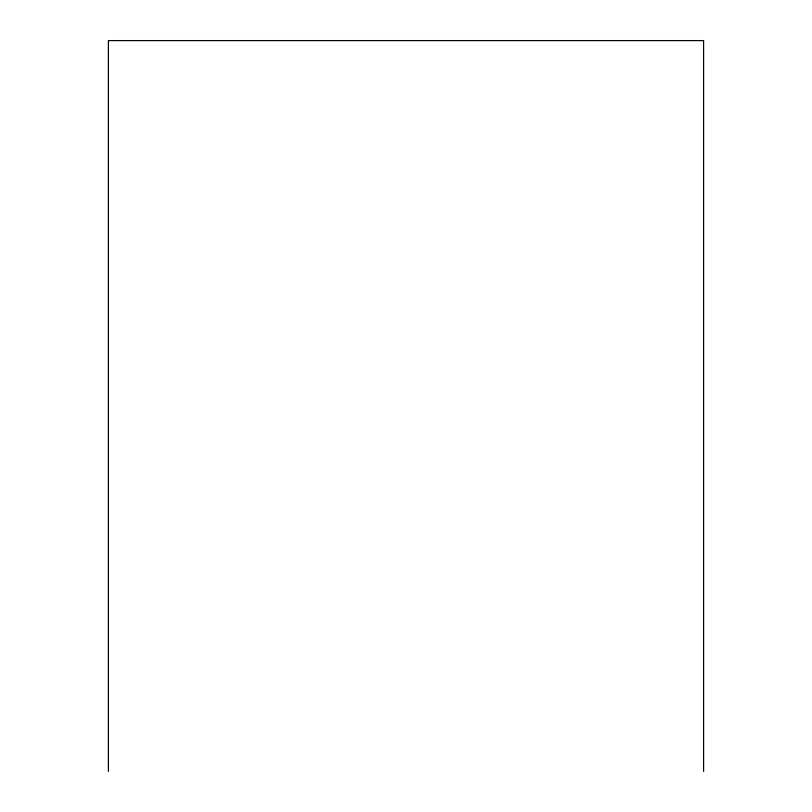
<?xml version="1.0" encoding="UTF-8"?>
<svg xmlns="http://www.w3.org/2000/svg" width="812" height="812" viewBox="0 0 812 812"><rect width="100%" height="100%" fill="white"/><g stroke="black" fill="none" stroke-linecap="round" stroke-linejoin="round"><path stroke-width="1.22" d="M703.598 771.4L703.598 40.6L108.402 40.6L108.402 771.4"/></g></svg>
